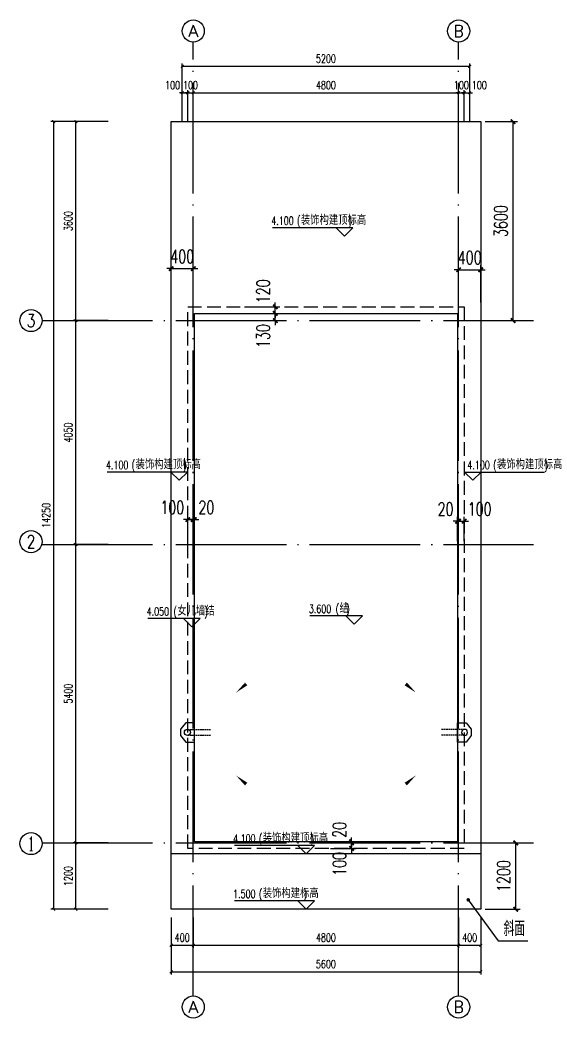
# Model space of a CAD drawing. Extents: x -1313754 to 847533, y 489853 to 941203.
# Drawn here: x 384411 to 393945, y 707101 to 725159 of the extents above; entities that cross this region are included whole.
import ezdxf
from ezdxf.enums import TextEntityAlignment as Align

# ---------------------------------------------------------------- set-up
doc = ezdxf.new("R2010")
doc.units = 0
doc.header["$LTSCALE"] = 1000
doc.header["$MEASUREMENT"] = 0
doc.linetypes.add('DASH', pattern=[0.35, 0.25, -0.1])
doc.linetypes.add('DOTE', pattern=[2.42, 2, -0.2, 0.02, -0.2])
doc.layers.get('Defpoints').update_dxf_attribs({"color": 210})
for name, color, linetype in [('A-AXIS-D', 1, 'Continuous'), ('A-AXIS-DOTE', 14, 'DOTE'), ('A-AXIS-DP', 126, 'Continuous'), ('A-AXIS-ELEV', 4, 'Continuous'), ('A-AXIS-SYMB', 3, 'Continuous'), ('A-DRAIN', 142, 'Continuous'), ('A-LIN-V', 9, 'Continuous'), ('A-SFCE', 30, 'Continuous'), ('AS-WALL', 40, 'Continuous'), ('PUB_TEXT', 7, 'Continuous')]:
    doc.layers.add(name, color=color, linetype=linetype)
doc.styles.add('_TCH_AXIS', font='COMPLEX', dxfattribs={"bigfont": 'GBCBIG'})
doc.styles.add('_TCH_DIM', font='SIMPLEX', dxfattribs={"bigfont": 'GBCBIG'})
doc.styles.add('_TCH_DIM_T3', font='SIMPLEX', dxfattribs={"width": 0.705882, "bigfont": 'GBCBIG'})
doc.dimstyles.new('_TCH_ARCH&&50', dxfattribs={"dimtxt": 148.75, "dimasz": 50, "dimexe": 50, "dimexo": 50, "dimgap": 63.125, "dimtad": 1, "dimdec": 0, "dimzin": 0, "dimdsep": 46, "dimtxsty": '_TCH_DIM_T3', "dimblk": 'ARCHTICK', "dimcen": 0.09, "dimclrt": 7, "dimazin": 2, "dimtfac": 1, "dimtdec": 0, "dimtix": 1, "dimtmove": 2, "dimatfit": 3, "dimfxl": 0, "dimtolj": 1, "dimtzin": 0, "dimarcsym": 0})
doc.dimstyles.new('_TCH_ARCH&&80', dxfattribs={"dimtxt": 238, "dimasz": 80, "dimexe": 80, "dimexo": 80, "dimgap": 101, "dimtad": 1, "dimdec": 0, "dimzin": 0, "dimdsep": 46, "dimtxsty": '_TCH_DIM_T3', "dimblk": 'ARCHTICK', "dimcen": 0.09, "dimclrt": 7, "dimazin": 2, "dimtfac": 1, "dimtdec": 0, "dimtix": 1, "dimtmove": 2, "dimatfit": 3, "dimfxl": 0, "dimtolj": 1, "dimtzin": 0, "dimarcsym": 0})

# ---------------------------------------------------------------- blocks, each defined once
blk = doc.blocks.new('A$C3AB27A69')
at = {"layer": 'A-DRAIN', "linetype": 'DASH', "ltscale": 0.1}
for points in [[(-50, -20), (-50, 390)], [(50, -20), (50, 390)]]:
    blk.add_lwpolyline(points, dxfattribs=at)
at = {"layer": 'A-DRAIN'}
blk.add_lwpolyline([(175, -57), (175, 100), (-175, 100), (-175, -57), (-59, -150), (59, -150)], close=True, dxfattribs=at)
blk.add_circle((1, -27), 55, dxfattribs=at)
blk = doc.blocks.new('_ArchTick')
at = {"color": 0, "linetype": 'ByBlock', "const_width": 0.4}
blk.add_lwpolyline([(-0.5, -0.5), (0.5, 0.5)], dxfattribs=at)
blk = doc.blocks.new('*D1701')
at = {"layer": 'A-AXIS-DP', "color": 0, "lineweight": -2}
for p, q in [((388470, 719850), (389110, 719850)), ((389030, 719850), (389030, 719930)), ((389030, 719720), (389030, 719850)), ((388470, 719720), (389110, 719720)), ((389030, 719720), (389030, 719640))]:
    blk.add_line(p, q, dxfattribs=at)
at = {"layer": 'Defpoints', "color": 0}
for p in [(388390, 719850), (389030, 719850), (388390, 719720)]:
    blk.add_point(p, dxfattribs=at)
at = {"layer": 'A-AXIS-DP', "color": 0, "lineweight": -2, "xscale": 80, "yscale": 80, "zscale": 80}
for p, rotation in [((389030, 719850), 270), ((389030, 719720), 90)]:
    blk.add_blockref('_ArchTick', p, dxfattribs=dict(at, rotation=rotation))
at = {"layer": 'A-AXIS-DP', "color": 7, "insert": (388810, 719440), "char_height": 238, "attachment_point": 5, "rotation": 90, "style": '_TCH_DIM_T3'}
blk.add_mtext('\\A1;130', dxfattribs=at)
blk = doc.blocks.new('*D1702')
at = {"layer": 'A-AXIS-DP', "color": 0, "lineweight": -2}
for p, q in [((388470, 719970), (389110, 719970)), ((389030, 719970), (389030, 720050)), ((389030, 719850), (389030, 719970)), ((388470, 719850), (389110, 719850)), ((389030, 719850), (389030, 719770))]:
    blk.add_line(p, q, dxfattribs=at)
at = {"layer": 'Defpoints', "color": 0}
for p in [(388390, 719970), (389030, 719970), (388390, 719850)]:
    blk.add_point(p, dxfattribs=at)
at = {"layer": 'A-AXIS-DP', "color": 0, "lineweight": -2, "xscale": 80, "yscale": 80, "zscale": 80}
for p, rotation in [((389030, 719970), 270), ((389030, 719850), 90)]:
    blk.add_blockref('_ArchTick', p, dxfattribs=dict(at, rotation=rotation))
at = {"layer": 'A-AXIS-DP', "color": 7, "insert": (388810, 720250), "char_height": 238, "attachment_point": 5, "rotation": 90, "style": '_TCH_DIM_T3'}
blk.add_mtext('\\A1;120', dxfattribs=at)
blk = doc.blocks.new('*D1703')
at = {"layer": 'A-AXIS-DP', "color": 0, "lineweight": -2}
for p, q in [((387446, 715640), (387446, 716200)), ((387546, 715640), (387546, 716200)), ((387446, 716120), (387366, 716120)), ((387446, 716120), (387546, 716120)), ((387546, 716120), (387626, 716120))]:
    blk.add_line(p, q, dxfattribs=at)
at = {"layer": 'Defpoints', "color": 0}
for p in [(387546, 716120), (387446, 715560), (387546, 715560)]:
    blk.add_point(p, dxfattribs=at)
at = {"layer": 'A-AXIS-DP', "color": 0, "lineweight": -2, "xscale": 80, "yscale": 80, "zscale": 80}
blk.add_blockref('_ArchTick', (387446, 716120), dxfattribs=at)
at = {"layer": 'A-AXIS-DP', "color": 0, "lineweight": -2, "xscale": 80, "yscale": 80, "zscale": 80, "rotation": 180}
blk.add_blockref('_ArchTick', (387546, 716120), dxfattribs=at)
at = {"layer": 'A-AXIS-DP', "color": 7, "insert": (387166, 716340), "char_height": 238, "attachment_point": 5, "style": '_TCH_DIM_T3'}
blk.add_mtext('\\A1;100', dxfattribs=at)
blk = doc.blocks.new('*D1704')
at = {"layer": 'A-AXIS-DP', "color": 0, "lineweight": -2}
for p, q in [((387546, 715640), (387546, 716200)), ((387566, 715640), (387566, 716200)), ((387546, 716120), (387466, 716120)), ((387546, 716120), (387566, 716120)), ((387566, 716120), (387646, 716120))]:
    blk.add_line(p, q, dxfattribs=at)
at = {"layer": 'Defpoints', "color": 0}
for p in [(387566, 716120), (387546, 715560), (387566, 715560)]:
    blk.add_point(p, dxfattribs=at)
at = {"layer": 'A-AXIS-DP', "color": 0, "lineweight": -2, "xscale": 80, "yscale": 80, "zscale": 80}
blk.add_blockref('_ArchTick', (387546, 716120), dxfattribs=at)
at = {"layer": 'A-AXIS-DP', "color": 0, "lineweight": -2, "xscale": 80, "yscale": 80, "zscale": 80, "rotation": 180}
blk.add_blockref('_ArchTick', (387566, 716120), dxfattribs=at)
at = {"layer": 'A-AXIS-DP', "color": 7, "insert": (387782, 716340), "char_height": 238, "attachment_point": 5, "style": '_TCH_DIM_T3'}
blk.add_mtext('\\A1;20', dxfattribs=at)
blk = doc.blocks.new('*D1705')
at = {"layer": 'A-AXIS-DP', "color": 0, "lineweight": -2}
for p, q in [((392326, 715730), (392326, 716170)), ((392346, 715730), (392346, 716170)), ((392326, 716090), (392246, 716090)), ((392326, 716090), (392346, 716090)), ((392346, 716090), (392426, 716090))]:
    blk.add_line(p, q, dxfattribs=at)
at = {"layer": 'Defpoints', "color": 0}
for p in [(392346, 716090), (392326, 715650), (392346, 715650)]:
    blk.add_point(p, dxfattribs=at)
at = {"layer": 'A-AXIS-DP', "color": 0, "lineweight": -2, "xscale": 80, "yscale": 80, "zscale": 80}
blk.add_blockref('_ArchTick', (392326, 716090), dxfattribs=at)
at = {"layer": 'A-AXIS-DP', "color": 0, "lineweight": -2, "xscale": 80, "yscale": 80, "zscale": 80, "rotation": 180}
blk.add_blockref('_ArchTick', (392346, 716090), dxfattribs=at)
at = {"layer": 'A-AXIS-DP', "color": 7, "insert": (392110, 716310), "char_height": 238, "attachment_point": 5, "style": '_TCH_DIM_T3'}
blk.add_mtext('\\A1;20', dxfattribs=at)
blk = doc.blocks.new('*D1706')
at = {"layer": 'A-AXIS-DP', "color": 0, "lineweight": -2}
for p, q in [((392346, 715730), (392346, 716170)), ((392446, 715730), (392446, 716170)), ((392346, 716090), (392266, 716090)), ((392346, 716090), (392446, 716090)), ((392446, 716090), (392526, 716090))]:
    blk.add_line(p, q, dxfattribs=at)
at = {"layer": 'Defpoints', "color": 0}
for p in [(392446, 716090), (392346, 715650), (392446, 715650)]:
    blk.add_point(p, dxfattribs=at)
at = {"layer": 'A-AXIS-DP', "color": 0, "lineweight": -2, "xscale": 80, "yscale": 80, "zscale": 80}
blk.add_blockref('_ArchTick', (392346, 716090), dxfattribs=at)
at = {"layer": 'A-AXIS-DP', "color": 0, "lineweight": -2, "xscale": 80, "yscale": 80, "zscale": 80, "rotation": 180}
blk.add_blockref('_ArchTick', (392446, 716090), dxfattribs=at)
at = {"layer": 'A-AXIS-DP', "color": 7, "insert": (392726, 716310), "char_height": 238, "attachment_point": 5, "style": '_TCH_DIM_T3'}
blk.add_mtext('\\A1;100', dxfattribs=at)
blk = doc.blocks.new('*D1707')
at = {"layer": 'A-AXIS-DP', "color": 0, "lineweight": -2}
for p, q in [((390026, 710270), (390490, 710270)), ((390410, 710270), (390410, 710350)), ((390410, 710170), (390410, 710270)), ((390026, 710170), (390490, 710170)), ((390410, 710170), (390410, 710090))]:
    blk.add_line(p, q, dxfattribs=at)
at = {"layer": 'Defpoints', "color": 0}
for p in [(389946, 710270), (390410, 710270), (389946, 710170)]:
    blk.add_point(p, dxfattribs=at)
at = {"layer": 'A-AXIS-DP', "color": 0, "lineweight": -2, "xscale": 80, "yscale": 80, "zscale": 80}
for p, rotation in [((390410, 710270), 270), ((390410, 710170), 90)]:
    blk.add_blockref('_ArchTick', p, dxfattribs=dict(at, rotation=rotation))
at = {"layer": 'A-AXIS-DP', "color": 7, "insert": (390190, 709890), "char_height": 238, "attachment_point": 5, "rotation": 90, "style": '_TCH_DIM_T3'}
blk.add_mtext('\\A1;100', dxfattribs=at)
blk = doc.blocks.new('*D1708')
at = {"layer": 'A-AXIS-DP', "color": 0, "lineweight": -2}
for p, q in [((390026, 710290), (390490, 710290)), ((390026, 710270), (390490, 710270)), ((390410, 710290), (390410, 710370)), ((390410, 710270), (390410, 710290)), ((390410, 710270), (390410, 710190))]:
    blk.add_line(p, q, dxfattribs=at)
at = {"layer": 'Defpoints', "color": 0}
for p in [(389946, 710290), (389946, 710270), (390410, 710290)]:
    blk.add_point(p, dxfattribs=at)
at = {"layer": 'A-AXIS-DP', "color": 0, "lineweight": -2, "xscale": 80, "yscale": 80, "zscale": 80}
for p, rotation in [((390410, 710290), 270), ((390410, 710270), 90)]:
    blk.add_blockref('_ArchTick', p, dxfattribs=dict(at, rotation=rotation))
at = {"layer": 'A-AXIS-DP', "color": 7, "insert": (390190, 710506), "char_height": 238, "attachment_point": 5, "rotation": 90, "style": '_TCH_DIM_T3'}
blk.add_mtext('\\A1;20', dxfattribs=at)
blk = doc.blocks.new('*D1709')
at = {"layer": 'A-AXIS-DP', "color": 0, "lineweight": -2}
for p, q in [((392826, 723320), (393410, 723320)), ((393330, 719720), (393330, 723320)), ((392826, 719720), (393410, 719720))]:
    blk.add_line(p, q, dxfattribs=at)
at = {"layer": 'Defpoints', "color": 0}
for p in [(392746, 723320), (393330, 723320), (392746, 719720)]:
    blk.add_point(p, dxfattribs=at)
at = {"layer": 'A-AXIS-DP', "color": 0, "lineweight": -2, "xscale": 80, "yscale": 80, "zscale": 80}
for p, rotation in [((393330, 723320), 90), ((393330, 719720), 270)]:
    blk.add_blockref('_ArchTick', p, dxfattribs=dict(at, rotation=rotation))
at = {"layer": 'A-AXIS-DP', "color": 7, "insert": (393110, 721520), "char_height": 238, "attachment_point": 5, "rotation": 90, "style": '_TCH_DIM_T3'}
blk.add_mtext('\\A1;3600', dxfattribs=at)
blk = doc.blocks.new('*D1710')
at = {"layer": 'A-AXIS-DP', "color": 0, "lineweight": -2}
for p, q in [((392826, 710270), (393460, 710270)), ((393380, 709070), (393380, 710270)), ((392826, 709070), (393460, 709070))]:
    blk.add_line(p, q, dxfattribs=at)
at = {"layer": 'Defpoints', "color": 0}
for p in [(392746, 710270), (393380, 710270), (392746, 709070)]:
    blk.add_point(p, dxfattribs=at)
at = {"layer": 'A-AXIS-DP', "color": 0, "lineweight": -2, "xscale": 80, "yscale": 80, "zscale": 80}
for p, rotation in [((393380, 710270), 90), ((393380, 709070), 270)]:
    blk.add_blockref('_ArchTick', p, dxfattribs=dict(at, rotation=rotation))
at = {"layer": 'A-AXIS-DP', "color": 7, "insert": (393160, 709670), "char_height": 238, "attachment_point": 5, "rotation": 90, "style": '_TCH_DIM_T3'}
blk.add_mtext('\\A1;1200', dxfattribs=at)
blk = doc.blocks.new('*D1711')
at = {"layer": 'A-AXIS-DP', "color": 0, "lineweight": -2}
for p, q in [((387146, 720050), (387146, 720740)), ((387546, 720050), (387546, 720740)), ((387146, 720660), (387066, 720660)), ((387146, 720660), (387546, 720660)), ((387546, 720660), (387626, 720660))]:
    blk.add_line(p, q, dxfattribs=at)
at = {"layer": 'Defpoints', "color": 0}
for p in [(387546, 720660), (387146, 719970), (387546, 719970)]:
    blk.add_point(p, dxfattribs=at)
at = {"layer": 'A-AXIS-DP', "color": 0, "lineweight": -2, "xscale": 80, "yscale": 80, "zscale": 80}
blk.add_blockref('_ArchTick', (387146, 720660), dxfattribs=at)
at = {"layer": 'A-AXIS-DP', "color": 0, "lineweight": -2, "xscale": 80, "yscale": 80, "zscale": 80, "rotation": 180}
blk.add_blockref('_ArchTick', (387546, 720660), dxfattribs=at)
at = {"layer": 'A-AXIS-DP', "color": 7, "insert": (387346, 720880), "char_height": 238, "attachment_point": 5, "style": '_TCH_DIM_T3'}
blk.add_mtext('\\A1;400', dxfattribs=at)
blk = doc.blocks.new('*D1712')
at = {"layer": 'A-AXIS-DP', "color": 0, "lineweight": -2}
for p, q in [((392346, 720050), (392346, 720720)), ((392746, 720050), (392746, 720720)), ((392346, 720640), (392266, 720640)), ((392346, 720640), (392746, 720640)), ((392746, 720640), (392826, 720640))]:
    blk.add_line(p, q, dxfattribs=at)
at = {"layer": 'Defpoints', "color": 0}
for p in [(392746, 720640), (392346, 719970), (392746, 719970)]:
    blk.add_point(p, dxfattribs=at)
at = {"layer": 'A-AXIS-DP', "color": 0, "lineweight": -2, "xscale": 80, "yscale": 80, "zscale": 80}
blk.add_blockref('_ArchTick', (392346, 720640), dxfattribs=at)
at = {"layer": 'A-AXIS-DP', "color": 0, "lineweight": -2, "xscale": 80, "yscale": 80, "zscale": 80, "rotation": 180}
blk.add_blockref('_ArchTick', (392746, 720640), dxfattribs=at)
at = {"layer": 'A-AXIS-DP', "color": 7, "insert": (392546, 720860), "char_height": 238, "attachment_point": 5, "style": '_TCH_DIM_T3'}
blk.add_mtext('\\A1;400', dxfattribs=at)
blk = doc.blocks.new('*D1447')
at = {"layer": 'A-AXIS-D', "color": 0, "lineweight": -2}
for p, q in [((106744, -94550), (106108, -94550)), ((106158, -95750), (106158, -94550)), ((106744, -95750), (106108, -95750))]:
    blk.add_line(p, q, dxfattribs=at)
at = {"layer": 'Defpoints', "color": 0}
for p in [(106158, -94550), (106794, -94550), (106794, -95750)]:
    blk.add_point(p, dxfattribs=at)
at = {"layer": 'A-AXIS-D', "color": 0, "lineweight": -2, "xscale": 50, "yscale": 50, "zscale": 50}
for p, rotation in [((106158, -94550), 90), ((106158, -95750), 270)]:
    blk.add_blockref('_ArchTick', p, dxfattribs=dict(at, rotation=rotation))
at = {"layer": 'A-AXIS-D', "color": 7, "insert": (106021, -95150), "char_height": 148.8, "attachment_point": 5, "rotation": 90, "style": '_TCH_DIM_T3'}
blk.add_mtext('\\A1;1200', dxfattribs=at)
blk = doc.blocks.new('*D1448')
at = {"layer": 'A-AXIS-D', "color": 0, "lineweight": -2}
for p, q in [((106744, -89150), (106108, -89150)), ((106158, -94550), (106158, -89150)), ((106744, -94550), (106108, -94550))]:
    blk.add_line(p, q, dxfattribs=at)
at = {"layer": 'Defpoints', "color": 0}
for p in [(106158, -89150), (106794, -89150), (106794, -94550)]:
    blk.add_point(p, dxfattribs=at)
at = {"layer": 'A-AXIS-D', "color": 0, "lineweight": -2, "xscale": 50, "yscale": 50, "zscale": 50}
for p, rotation in [((106158, -89150), 90), ((106158, -94550), 270)]:
    blk.add_blockref('_ArchTick', p, dxfattribs=dict(at, rotation=rotation))
at = {"layer": 'A-AXIS-D', "color": 7, "insert": (106021, -91850), "char_height": 148.8, "attachment_point": 5, "rotation": 90, "style": '_TCH_DIM_T3'}
blk.add_mtext('\\A1;5400', dxfattribs=at)
blk = doc.blocks.new('*D1449')
at = {"layer": 'A-AXIS-D', "color": 0, "lineweight": -2}
for p, q in [((106744, -85100), (106108, -85100)), ((106158, -89150), (106158, -85100)), ((106744, -89150), (106108, -89150))]:
    blk.add_line(p, q, dxfattribs=at)
at = {"layer": 'Defpoints', "color": 0}
for p in [(106158, -85100), (106794, -85100), (106794, -89150)]:
    blk.add_point(p, dxfattribs=at)
at = {"layer": 'A-AXIS-D', "color": 0, "lineweight": -2, "xscale": 50, "yscale": 50, "zscale": 50}
for p, rotation in [((106158, -85100), 90), ((106158, -89150), 270)]:
    blk.add_blockref('_ArchTick', p, dxfattribs=dict(at, rotation=rotation))
at = {"layer": 'A-AXIS-D', "color": 7, "insert": (106021, -87125), "char_height": 148.8, "attachment_point": 5, "rotation": 90, "style": '_TCH_DIM_T3'}
blk.add_mtext('\\A1;4050', dxfattribs=at)
blk = doc.blocks.new('*D1450')
at = {"layer": 'A-AXIS-D', "color": 0, "lineweight": -2}
for p, q in [((106744, -81500), (106108, -81500)), ((106158, -85100), (106158, -81500)), ((106744, -85100), (106108, -85100))]:
    blk.add_line(p, q, dxfattribs=at)
at = {"layer": 'Defpoints', "color": 0}
for p in [(106158, -81500), (106794, -81500), (106794, -85100)]:
    blk.add_point(p, dxfattribs=at)
at = {"layer": 'A-AXIS-D', "color": 0, "lineweight": -2, "xscale": 50, "yscale": 50, "zscale": 50}
for p, rotation in [((106158, -81500), 90), ((106158, -85100), 270)]:
    blk.add_blockref('_ArchTick', p, dxfattribs=dict(at, rotation=rotation))
at = {"layer": 'A-AXIS-D', "color": 7, "insert": (106021, -83300), "char_height": 148.8, "attachment_point": 5, "rotation": 90, "style": '_TCH_DIM_T3'}
blk.add_mtext('\\A1;3600', dxfattribs=at)
blk = doc.blocks.new('*D1451')
at = {"layer": 'A-AXIS-D', "color": 0, "lineweight": -2}
for p, q in [((113082, -95900), (113082, -96451)), ((113482, -95900), (113482, -96451)), ((113082, -96401), (113482, -96401))]:
    blk.add_line(p, q, dxfattribs=at)
at = {"layer": 'Defpoints', "color": 0}
for p in [(113082, -95850), (113482, -95850), (113482, -96401)]:
    blk.add_point(p, dxfattribs=at)
at = {"layer": 'A-AXIS-D', "color": 0, "lineweight": -2, "xscale": 50, "yscale": 50, "zscale": 50, "rotation": 180}
blk.add_blockref('_ArchTick', (113082, -96401), dxfattribs=at)
at = {"layer": 'A-AXIS-D', "color": 0, "lineweight": -2, "xscale": 50, "yscale": 50, "zscale": 50}
blk.add_blockref('_ArchTick', (113482, -96401), dxfattribs=at)
at = {"layer": 'A-AXIS-D', "color": 7, "insert": (113282, -96263), "char_height": 148.8, "attachment_point": 5, "style": '_TCH_DIM_T3'}
blk.add_mtext('\\A1;400', dxfattribs=at)
blk = doc.blocks.new('*D1452')
at = {"layer": 'A-AXIS-D', "color": 0, "lineweight": -2}
for p, q in [((108282, -95900), (108282, -96451)), ((113082, -95900), (113082, -96451)), ((108282, -96401), (113082, -96401))]:
    blk.add_line(p, q, dxfattribs=at)
at = {"layer": 'Defpoints', "color": 0}
for p in [(108282, -95850), (113082, -95850), (113082, -96401)]:
    blk.add_point(p, dxfattribs=at)
at = {"layer": 'A-AXIS-D', "color": 0, "lineweight": -2, "xscale": 50, "yscale": 50, "zscale": 50, "rotation": 180}
blk.add_blockref('_ArchTick', (108282, -96401), dxfattribs=at)
at = {"layer": 'A-AXIS-D', "color": 0, "lineweight": -2, "xscale": 50, "yscale": 50, "zscale": 50}
blk.add_blockref('_ArchTick', (113082, -96401), dxfattribs=at)
at = {"layer": 'A-AXIS-D', "color": 7, "insert": (110682, -96263), "char_height": 148.8, "attachment_point": 5, "style": '_TCH_DIM_T3'}
blk.add_mtext('\\A1;4800', dxfattribs=at)
blk = doc.blocks.new('*D1453')
at = {"layer": 'A-AXIS-D', "color": 0, "lineweight": -2}
for p, q in [((107882, -95900), (107882, -96451)), ((108282, -95900), (108282, -96451)), ((107882, -96401), (108282, -96401))]:
    blk.add_line(p, q, dxfattribs=at)
at = {"layer": 'Defpoints', "color": 0}
for p in [(107882, -95850), (108282, -95850), (108282, -96401)]:
    blk.add_point(p, dxfattribs=at)
at = {"layer": 'A-AXIS-D', "color": 0, "lineweight": -2, "xscale": 50, "yscale": 50, "zscale": 50, "rotation": 180}
blk.add_blockref('_ArchTick', (107882, -96401), dxfattribs=at)
at = {"layer": 'A-AXIS-D', "color": 0, "lineweight": -2, "xscale": 50, "yscale": 50, "zscale": 50}
blk.add_blockref('_ArchTick', (108282, -96401), dxfattribs=at)
at = {"layer": 'A-AXIS-D', "color": 7, "insert": (108082, -96263), "char_height": 148.8, "attachment_point": 5, "style": '_TCH_DIM_T3'}
blk.add_mtext('\\A1;400', dxfattribs=at)
blk = doc.blocks.new('*D1454')
at = {"layer": 'A-AXIS-D', "color": 0, "lineweight": -2}
for p, q in [((107882, -95900), (107882, -96931)), ((113482, -95900), (113482, -96931)), ((107882, -96881), (113482, -96881))]:
    blk.add_line(p, q, dxfattribs=at)
at = {"layer": 'Defpoints', "color": 0}
for p in [(107882, -95850), (113482, -95850), (113482, -96881)]:
    blk.add_point(p, dxfattribs=at)
at = {"layer": 'A-AXIS-D', "color": 0, "lineweight": -2, "xscale": 50, "yscale": 50, "zscale": 50, "rotation": 180}
blk.add_blockref('_ArchTick', (107882, -96881), dxfattribs=at)
at = {"layer": 'A-AXIS-D', "color": 0, "lineweight": -2, "xscale": 50, "yscale": 50, "zscale": 50}
blk.add_blockref('_ArchTick', (113482, -96881), dxfattribs=at)
at = {"layer": 'A-AXIS-D', "color": 7, "insert": (110682, -96743), "char_height": 148.8, "attachment_point": 5, "style": '_TCH_DIM_T3'}
blk.add_mtext('\\A1;5600', dxfattribs=at)
blk = doc.blocks.new('*D1455')
at = {"layer": 'A-AXIS-D', "color": 0, "lineweight": -2}
for p, q in [((106744, -81500), (105708, -81500)), ((105758, -95750), (105758, -81500)), ((106744, -95750), (105708, -95750))]:
    blk.add_line(p, q, dxfattribs=at)
at = {"layer": 'Defpoints', "color": 0}
for p in [(105758, -81500), (106794, -81500), (106794, -95750)]:
    blk.add_point(p, dxfattribs=at)
at = {"layer": 'A-AXIS-D', "color": 0, "lineweight": -2, "xscale": 50, "yscale": 50, "zscale": 50}
for p, rotation in [((105758, -81500), 90), ((105758, -95750), 270)]:
    blk.add_blockref('_ArchTick', p, dxfattribs=dict(at, rotation=rotation))
at = {"layer": 'A-AXIS-D', "color": 7, "insert": (105621, -88625), "char_height": 148.8, "attachment_point": 5, "rotation": 90, "style": '_TCH_DIM_T3'}
blk.add_mtext('\\A1;14250', dxfattribs=at)
blk = doc.blocks.new('*D1456')
at = {"layer": 'A-AXIS-D', "color": 0, "lineweight": -2}
for p, q in [((113182, -80979), (113132, -80979)), ((113182, -81490), (113182, -80929)), ((113182, -80979), (113282, -80979)), ((113282, -81490), (113282, -80929)), ((113282, -80979), (113332, -80979))]:
    blk.add_line(p, q, dxfattribs=at)
at = {"layer": 'Defpoints', "color": 0}
for p in [(113282, -80979), (113182, -81540), (113282, -81540)]:
    blk.add_point(p, dxfattribs=at)
at = {"layer": 'A-AXIS-D', "color": 0, "lineweight": -2, "xscale": 50, "yscale": 50, "zscale": 50}
blk.add_blockref('_ArchTick', (113182, -80979), dxfattribs=at)
at = {"layer": 'A-AXIS-D', "color": 0, "lineweight": -2, "xscale": 50, "yscale": 50, "zscale": 50, "rotation": 180}
blk.add_blockref('_ArchTick', (113282, -80979), dxfattribs=at)
at = {"layer": 'A-AXIS-D', "color": 7, "insert": (113457, -80841), "char_height": 148.8, "attachment_point": 5, "style": '_TCH_DIM_T3'}
blk.add_mtext('\\A1;100', dxfattribs=at)
blk = doc.blocks.new('*D1457')
at = {"layer": 'A-AXIS-D', "color": 0, "lineweight": -2}
for p, q in [((113082, -80979), (113032, -80979)), ((113082, -81490), (113082, -80929)), ((113082, -80979), (113182, -80979)), ((113182, -81490), (113182, -80929)), ((113182, -80979), (113232, -80979))]:
    blk.add_line(p, q, dxfattribs=at)
at = {"layer": 'Defpoints', "color": 0}
for p in [(113182, -80979), (113082, -81540), (113182, -81540)]:
    blk.add_point(p, dxfattribs=at)
at = {"layer": 'A-AXIS-D', "color": 0, "lineweight": -2, "xscale": 50, "yscale": 50, "zscale": 50}
blk.add_blockref('_ArchTick', (113082, -80979), dxfattribs=at)
at = {"layer": 'A-AXIS-D', "color": 0, "lineweight": -2, "xscale": 50, "yscale": 50, "zscale": 50, "rotation": 180}
blk.add_blockref('_ArchTick', (113182, -80979), dxfattribs=at)
at = {"layer": 'A-AXIS-D', "color": 7, "insert": (113132, -80841), "char_height": 148.8, "attachment_point": 5, "style": '_TCH_DIM_T3'}
blk.add_mtext('\\A1;100', dxfattribs=at)
blk = doc.blocks.new('*D1458')
at = {"layer": 'A-AXIS-D', "color": 0, "lineweight": -2}
for p, q in [((108282, -81490), (108282, -80929)), ((108282, -80979), (113082, -80979)), ((113082, -81490), (113082, -80929))]:
    blk.add_line(p, q, dxfattribs=at)
at = {"layer": 'Defpoints', "color": 0}
for p in [(113082, -80979), (108282, -81540), (113082, -81540)]:
    blk.add_point(p, dxfattribs=at)
at = {"layer": 'A-AXIS-D', "color": 0, "lineweight": -2, "xscale": 50, "yscale": 50, "zscale": 50, "rotation": 180}
blk.add_blockref('_ArchTick', (108282, -80979), dxfattribs=at)
at = {"layer": 'A-AXIS-D', "color": 0, "lineweight": -2, "xscale": 50, "yscale": 50, "zscale": 50}
blk.add_blockref('_ArchTick', (113082, -80979), dxfattribs=at)
at = {"layer": 'A-AXIS-D', "color": 7, "insert": (110682, -80841), "char_height": 148.8, "attachment_point": 5, "style": '_TCH_DIM_T3'}
blk.add_mtext('\\A1;4800', dxfattribs=at)
blk = doc.blocks.new('*D1459')
at = {"layer": 'A-AXIS-D', "color": 0, "lineweight": -2}
for p, q in [((108182, -80979), (108132, -80979)), ((108182, -81490), (108182, -80929)), ((108182, -80979), (108282, -80979)), ((108282, -81490), (108282, -80929)), ((108282, -80979), (108332, -80979))]:
    blk.add_line(p, q, dxfattribs=at)
at = {"layer": 'Defpoints', "color": 0}
for p in [(108282, -80979), (108182, -81540), (108282, -81540)]:
    blk.add_point(p, dxfattribs=at)
at = {"layer": 'A-AXIS-D', "color": 0, "lineweight": -2, "xscale": 50, "yscale": 50, "zscale": 50}
blk.add_blockref('_ArchTick', (108182, -80979), dxfattribs=at)
at = {"layer": 'A-AXIS-D', "color": 0, "lineweight": -2, "xscale": 50, "yscale": 50, "zscale": 50, "rotation": 180}
blk.add_blockref('_ArchTick', (108282, -80979), dxfattribs=at)
at = {"layer": 'A-AXIS-D', "color": 7, "insert": (108232, -80841), "char_height": 148.8, "attachment_point": 5, "style": '_TCH_DIM_T3'}
blk.add_mtext('\\A1;100', dxfattribs=at)
blk = doc.blocks.new('*D1460')
at = {"layer": 'A-AXIS-D', "color": 0, "lineweight": -2}
for p, q in [((108083, -80979), (108033, -80979)), ((108083, -81490), (108083, -80929)), ((108083, -80979), (108182, -80979)), ((108182, -81490), (108182, -80929)), ((108182, -80979), (108232, -80979))]:
    blk.add_line(p, q, dxfattribs=at)
at = {"layer": 'Defpoints', "color": 0}
for p in [(108182, -80979), (108083, -81540), (108182, -81540)]:
    blk.add_point(p, dxfattribs=at)
at = {"layer": 'A-AXIS-D', "color": 0, "lineweight": -2, "xscale": 50, "yscale": 50, "zscale": 50}
blk.add_blockref('_ArchTick', (108083, -80979), dxfattribs=at)
at = {"layer": 'A-AXIS-D', "color": 0, "lineweight": -2, "xscale": 50, "yscale": 50, "zscale": 50, "rotation": 180}
blk.add_blockref('_ArchTick', (108182, -80979), dxfattribs=at)
at = {"layer": 'A-AXIS-D', "color": 7, "insert": (107908, -80841), "char_height": 148.8, "attachment_point": 5, "style": '_TCH_DIM_T3'}
blk.add_mtext('\\A1;100', dxfattribs=at)
blk = doc.blocks.new('*D1461')
at = {"layer": 'A-AXIS-D', "color": 0, "lineweight": -2}
for p, q in [((108083, -81490), (108083, -80449)), ((108083, -80499), (113282, -80499)), ((113282, -81490), (113282, -80449))]:
    blk.add_line(p, q, dxfattribs=at)
at = {"layer": 'Defpoints', "color": 0}
for p in [(113282, -80499), (108083, -81540), (113282, -81540)]:
    blk.add_point(p, dxfattribs=at)
at = {"layer": 'A-AXIS-D', "color": 0, "lineweight": -2, "xscale": 50, "yscale": 50, "zscale": 50, "rotation": 180}
blk.add_blockref('_ArchTick', (108083, -80499), dxfattribs=at)
at = {"layer": 'A-AXIS-D', "color": 0, "lineweight": -2, "xscale": 50, "yscale": 50, "zscale": 50}
blk.add_blockref('_ArchTick', (113282, -80499), dxfattribs=at)
at = {"layer": 'A-AXIS-D', "color": 7, "insert": (110682, -80361), "char_height": 148.8, "attachment_point": 5, "style": '_TCH_DIM_T3'}
blk.add_mtext('\\A1;5200', dxfattribs=at)
blk = doc.blocks.new('342342432')
at = {"layer": 'A-AXIS-ELEV'}
for p, q in [((390430, 721400), (388980, 721400)), ((390280, 721250), (390130, 721400)), ((390280, 721250), (390430, 721400)), ((387440, 716980), (385990, 716980)), ((387290, 716830), (387140, 716980)), ((387290, 716830), (387440, 716980)), ((392602, 716830), (392452, 716980)), ((392452, 716980), (393902, 716980)), ((392602, 716830), (392752, 716980)), ((390604.1, 714376.7), (389655, 714376.7)), ((390454.1, 714226.7), (390304.1, 714376.7)), ((390454.1, 714226.7), (390604.1, 714376.7)), ((387670, 714330), (386720.9, 714330)), ((387520, 714180), (387370, 714330)), ((387520, 714180), (387670, 714330)), ((389740, 710220.3), (388290, 710220.3)), ((389590, 710070.3), (389440, 710220.3)), ((389590, 710070.3), (389740, 710220.3)), ((389740, 709220.3), (388290, 709220.3)), ((389590, 709070.3), (389440, 709220.3)), ((389590, 709070.3), (389740, 709220.3))]:
    blk.add_line(p, q, dxfattribs=at)
at = {"layer": 'A-AXIS-SYMB'}
for p, q in [((392520, 709240), (393060, 708500)), ((393060, 708500), (393600, 708500))]:
    blk.add_line(p, q, dxfattribs=at)
for points in [[(389280, 713810, 0, 0, 0), (388320, 712990, 0, 64, 0), (388502.5, 713145.9, 0, 0, 0)], [(390611.6, 713810, 0, 0, 0), (391571.6, 712990, 0, 64, 0), (391389.1, 713145.9, 0, 0, 0)], [(389280, 710670, 0, 0, 0), (388320, 711490, 0, 64, 0), (388502.5, 711334.1, 0, 0, 0)], [(390611.6, 710670, 0, 0, 0), (391571.6, 711490, 0, 64, 0), (391389.1, 711334.1, 0, 0, 0)]]:
    blk.add_lwpolyline(points, format="xyseb", dxfattribs=at)
at = {"layer": 'A-AXIS-SYMB', "const_width": 32}
blk.add_lwpolyline([(392510.6, 709252.9, 1), (392529.4, 709227.1, 1)], format="xyb", close=True, dxfattribs=at)
at = {"layer": 'A-LIN-V'}
blk.add_line((392745.8, 710070.3), (387145.8, 710070.3), dxfattribs=at)
blk.add_lwpolyline([(387145.8, 723320), (392745.8, 723320), (392745.8, 709070.3), (387145.8, 709070.3)], close=True, dxfattribs=at)
at = {"layer": 'A-SFCE', "linetype": 'DASH'}
blk.add_lwpolyline([(392445.8, 710170.3), (387446.1, 710170.3), (387446.1, 719970.3), (392445.8, 719970.3)], close=True, dxfattribs=at)
at = {"layer": 'A-SFCE'}
blk.add_lwpolyline([(392325.8, 710290.3), (387566.1, 710290.3), (387566.1, 719850.3), (392325.8, 719850.3)], close=True, dxfattribs=at)
at = {"layer": 'A-DRAIN', "rotation": 270}
blk.add_blockref('A$C3AB27A69', (387466.1, 712270.3), dxfattribs=at)
at = {"layer": 'A-DRAIN', "xscale": -1, "rotation": 90}
blk.add_blockref('A$C3AB27A69', (392425.5, 712270.3), dxfattribs=at)
at = {"layer": 'PUB_TEXT', "style": '_TCH_DIM', "width": 0.705882}
for s, height, p in [('4.100', 148.75, (388957.5, 721452.5)), ('(', 148.8, (389422.5, 721452.5)), (')', 148.8, (390352.6, 721452.5)), ('4.100', 148.75, (385967.5, 717032.5)), ('(', 148.8, (386432.5, 717032.5)), (')', 148.8, (387362.6, 717032.5)), ('4.100', 148.75, (392505, 717032.5)), ('(', 148.8, (392970, 717032.5)), (')', 148.8, (393900.1, 717032.5)), ('(', 148.8, (387187.4, 714382.5)), (')', 148.8, (387748.9, 714382.5)), ('3.600', 148.75, (389636.5, 714429.2)), ('(', 148.8, (390121.5, 714429.2)), (')', 148.8, (390314.4, 714429.2)), ('4.050', 148.75, (386702.4, 714382.5)), ('4.100', 148.75, (388267.5, 710272.8)), ('(', 148.8, (388732.5, 710272.8)), (')', 148.8, (389662.6, 710272.8)), ('1.500', 148.75, (388267.5, 709272.8)), ('(', 148.8, (388732.5, 709272.8)), (')', 148.8, (389539.7, 709272.8))]:
    blk.add_text(s, height=height, dxfattribs=at).set_placement(p)
at = {"layer": 'PUB_TEXT', "style": '_TCH_DIM'}
for s, height, p in [('装饰构建顶标高', 168.79, (389492.5, 721452.5)), ('装饰构建顶标高', 168.79, (386502.5, 717032.5)), ('装饰构建顶标高', 168.79, (393040, 717032.5)), ('女儿墙结', 168.79, (387257.4, 714382.5)), ('结', 168.8, (390191.5, 714429.2)), ('装饰构建顶标高', 168.79, (388802.5, 710272.8)), ('装饰构建标高', 168.79, (388802.5, 709272.8)), ('斜面', 270.07, (393158.6, 708584))]:
    blk.add_text(s, height=height, dxfattribs=at).set_placement(p)
at = {"layer": 'A-AXIS-DP'}
for p1, p2, distance, picture, middle in [((392745.8, 719720), (392745.8, 723320), -584.2, '*D1709', (393110, 721520)), ((387145.8, 719970.3), (387545.8, 719970.3), 689.7, '*D1711', (387345.8, 720880)), ((392345.8, 719970.3), (392745.8, 719970.3), 669.7, '*D1712', (392545.8, 720860)), ((392745.8, 709070.3), (392745.8, 710270.3), -634.2, '*D1710', (393160, 709670.3))]:
    dim = blk.add_aligned_dim(p1=p1, p2=p2, distance=distance, dimstyle='_TCH_ARCH&&80', dxfattribs=at)
    dim.commit()
    dim.dimension.update_dxf_attribs({"geometry": picture, "text_midpoint": middle})
for base, p1, p2, angle, picture, middle in [((389030, 719970.3), (388390, 719850.3), (388390, 719970.3), 90, '*D1702', (388810, 720250.3)), ((389030, 719850.3), (388390, 719720), (388390, 719850.3), 90, '*D1701', (388810, 719440)), ((387545.8, 716120), (387446.1, 715560), (387545.8, 715560), 0, '*D1703', (387166.1, 716340)), ((387566.1, 716120), (387545.8, 715560), (387566.1, 715560), 0, '*D1704', (387782.1, 716340)), ((392345.8, 716090), (392325.8, 715650), (392345.8, 715650), 0, '*D1705', (392109.8, 716310)), ((392445.8, 716090), (392345.8, 715650), (392445.8, 715650), 0, '*D1706', (392725.8, 716310)), ((390410, 710290.3), (389946, 710270.3), (389946, 710290.3), 90, '*D1708', (390190, 710506.3)), ((390410, 710270.3), (389946, 710170.3), (389946, 710270.3), 90, '*D1707', (390190, 709890.3))]:
    dim = blk.add_linear_dim(base=base, p1=p1, p2=p2, angle=angle, dimstyle='_TCH_ARCH&&80', dxfattribs=at)
    dim.commit()
    dim.dimension.update_dxf_attribs({"geometry": picture, "text_midpoint": middle, "dimtype": 161})
blk = doc.blocks.new('dote')
at = {"layer": 'A-AXIS-D'}
for centre in [(108282.2, -79860.8), (113082.2, -79860.8), (105347.2, -85100), (105347.2, -89099.1), (105347.6, -94562.4), (108282.2, -97518.5), (113082.2, -97518.5)]:
    blk.add_circle(centre, 200, dxfattribs=at)
at = {"layer": 'A-AXIS-DOTE'}
for p, q in [((108282.2, -97318.5), (108282.2, -80060.8)), ((113082.2, -97318.5), (113082.2, -80060.8)), ((105547.2, -85100), (114434.2, -85100)), ((105547.2, -89149.7), (114434.2, -89149.7)), ((105547.2, -94549.7), (114434.2, -94549.7))]:
    blk.add_line(p, q, dxfattribs=at)
at = {"layer": 'PUB_TEXT', "style": '_TCH_AXIS'}
for s, height, p, p2 in [('A', 212.6, (108191.1, -79967.1), (108373.3, -79967.1)), ('B', 217.6, (112994.1, -79969.6), (113170.3, -79969.6)), ('3', 233, (105269.5, -85216.5), (105424.8, -85216.5)), ('2', 233, (105269.5, -89215.5), (105424.8, -89215.5)), ('1', 257.4, (105292.4, -94691.1), (105402.7, -94691.1)), ('A', 212.6, (108191.1, -97624.8), (108373.3, -97624.8)), ('B', 217.6, (112994.1, -97627.3), (113170.3, -97627.3))]:
    blk.add_text(s, height=height, dxfattribs=at).set_placement(p, p2, align=Align.FIT)
at = {"layer": 'A-AXIS-D'}
for p1, p2, distance, picture, middle in [((108082.5, -81539.7), (113282.2, -81539.7), 1041.1, '*D1461', (110682.4, -80361.1)), ((108182.2, -81539.7), (108282.2, -81539.7), 561.1, '*D1459', (108232.2, -80841.1)), ((108282.2, -81539.7), (113082.2, -81539.7), 561.1, '*D1458', (110682.2, -80841.1)), ((113082.2, -81539.7), (113182.2, -81539.7), 561.1, '*D1457', (113132.2, -80841.1)), ((106794.2, -95749.7), (106794.2, -81500), 1036, '*D1455', (105620.7, -88624.8)), ((106794.2, -85100), (106794.2, -81500), 636, '*D1450', (106020.7, -83300)), ((106794.2, -89149.7), (106794.2, -85100), 636, '*D1449', (106020.7, -87124.8)), ((106794.2, -94549.7), (106794.2, -89149.7), 636, '*D1448', (106020.7, -91849.7)), ((106794.2, -95749.7), (106794.2, -94549.7), 636, '*D1447', (106020.7, -95149.7)), ((107882.2, -95849.7), (108282.2, -95849.7), -551.1, '*D1453', (108082.2, -96263.2)), ((107882.2, -95849.7), (113482.2, -95849.7), -1031.1, '*D1454', (110682.2, -96743.2)), ((108282.2, -95849.7), (113082.2, -95849.7), -551.1, '*D1452', (110682.2, -96263.2)), ((113082.2, -95849.7), (113482.2, -95849.7), -551.1, '*D1451', (113282.2, -96263.2))]:
    dim = blk.add_aligned_dim(p1=p1, p2=p2, distance=distance, dimstyle='_TCH_ARCH&&50', dxfattribs=at)
    dim.commit()
    dim.dimension.update_dxf_attribs({"geometry": picture, "text_midpoint": middle})
for base, p1, p2, picture, middle in [((108182.2, -80978.6), (108082.5, -81539.7), (108182.2, -81539.7), '*D1460', (107907.5, -80841.1)), ((113282.2, -80978.6), (113182.2, -81539.7), (113282.2, -81539.7), '*D1456', (113457.2, -80841.1))]:
    dim = blk.add_linear_dim(base=base, p1=p1, p2=p2, angle=0, dimstyle='_TCH_ARCH&&50', dxfattribs=at)
    dim.commit()
    dim.dimension.update_dxf_attribs({"geometry": picture, "text_midpoint": middle, "dimtype": 161})

msp = doc.modelspace()

# ---------------------------------------------------------------- block references
at = {"layer": 'A-AXIS-DP'}
msp.add_blockref('342342432', (0, 0), dxfattribs=at)
at = {"layer": 'AS-WALL'}
msp.add_blockref('dote', (279263.6, 804820), dxfattribs=at)

doc.saveas('drawing.dxf')
